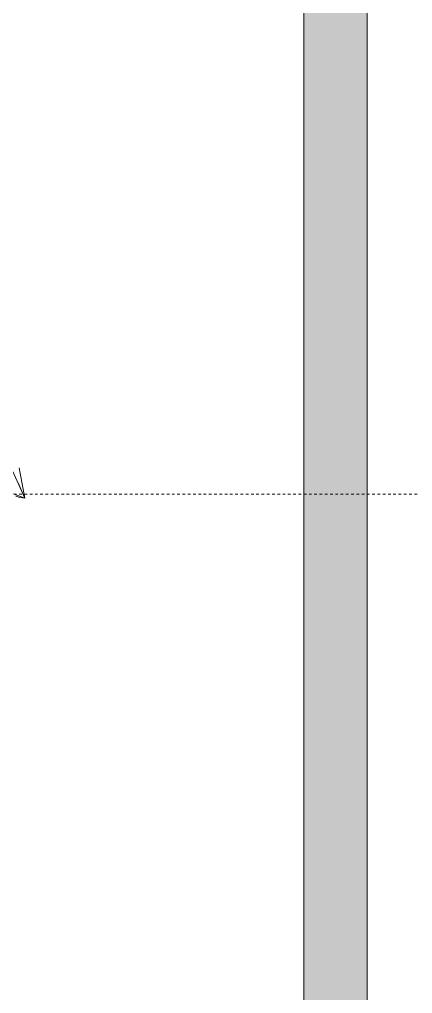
# Model space of a CAD drawing. Header units: inches. Extents: x -10205 to 13964, y -460 to 30702.
# Drawn here: x 169.28 to 187.93, y -371.47 to -325.3 of the extents above; entities that cross this region are included whole.
import ezdxf

# ---------------------------------------------------------------- set-up
doc = ezdxf.new("R2010")
doc.units = ezdxf.units.IN
doc.header["$MEASUREMENT"] = 0
doc.linetypes.add('Aligning Line 1_8_', pattern=[0.25, 0.125, -0.125])
for name, color, linetype, lineweight in [('0-1', 7, 'Continuous', 5), ('0-2', 8, 'Continuous', 9), ('0-4', 7, 'Continuous', 9), ('A-GENM-1', 8, 'Continuous', 9), ('A-GENM-8', 7, 'Continuous', 9), ('G-ANNO-SYMB', 111, 'Aligning Line 1_8_', 9), ('G-IMPT-2', 254, 'Continuous', 9)]:
    doc.layers.add(name, color=color, linetype=linetype, lineweight=lineweight)

# ---------------------------------------------------------------- blocks, each defined once
blk = doc.blocks.new('Land_Rover_Evoque_-_SUV_Car_Vehicle_Automobile_13067 - Land Rover EVOQUE_dwg-1230547-SITE PLAN - CAD FILE')
at = {"layer": 'G-IMPT-2'}
for p, q in [((1.0488, 0.7259), (1.0419, 0.7623)), ((1.0488, 0.7259), (1.0341, 0.7588)), ((1.0409, 0.7442), (1.0488, 0.7259)), ((1.0351, 0.7309), (1.0488, 0.7259)), ((1.036, 0.7305), (1.0488, 0.7259)), ((1.0428, 0.7266), (1.0379, 0.7281)), ((1.0488, 0.7259), (1.0428, 0.7266))]:
    blk.add_line(p, q, dxfattribs=at)
blk = doc.blocks.new('Land_Rover_Evoque_-_SUV_Car_Vehicle_Automobile_13067 - Land_Rover_Evoque_-_SUV_Car_Vehicle_Automobile_13067-1230553-SITE PLAN - CAD FILE')
at = {"xscale": 39.40029010366786, "yscale": 39.40029010366786, "zscale": 39.40029010366786, "rotation": 180}
blk.add_blockref('Land_Rover_Evoque_-_SUV_Car_Vehicle_Automobile_13067 - Land Rover EVOQUE_dwg-1230547-SITE PLAN - CAD FILE', (-0.026, 10.27), dxfattribs=at)
blk = doc.blocks.new('1750 Ox - 2nd Phase_rvt-1-SITE PLAN - CAD FILE')
at = {"layer": '0-2', "rotation": 180}
blk.add_blockref('Land_Rover_Evoque_-_SUV_Car_Vehicle_Automobile_13067 - Land_Rover_Evoque_-_SUV_Car_Vehicle_Automobile_13067-1230553-SITE PLAN - CAD FILE', (128.187, -366.318), dxfattribs=at)
blk = doc.blocks.new('Parking_Stall_Multiple - 9x18-1200644-SITE PLAN - CAD FILE')
at = {"layer": 'A-GENM-1'}
h = blk.add_hatch(color=256, dxfattribs=at)
h.paths.add_polyline_path([(216, 324), (216, 327), (109.5, 325.5), (3, 327), (0, 324), (200.785, 324)], flags=0)
h.paths.add_polyline_path([(216, 435), (3, 435), (109.5, 433.5), (167.309, 434.314)], flags=0)
h.paths.add_polyline_path([(0, 432), (3, 435), (0.081, 434.919)], flags=0)
h.paths.add_polyline_path([(3, 358.803), (3, 432), (0, 431.958), (0.083, 327), (3, 327)], flags=0)
h = blk.add_hatch(color=256, dxfattribs=at)
h.paths.add_polyline_path([(216, 216), (216, 219), (3, 216), (200.785, 216)], flags=0)
h.paths.add_polyline_path([(216, 327), (3, 327), (109.5, 325.5), (200.785, 326.786)], flags=0)
h.paths.add_polyline_path([(0, 324), (3, 327), (0.081, 326.919)], flags=0)
h.paths.add_polyline_path([(0, 216), (3, 216), (1.5, 217.5)], flags=0)
h.paths.add_polyline_path([(3, 254.949), (3, 324), (0, 323.958), (0.083, 219), (3, 219)], flags=0)
at = {"layer": 'A-GENM-8'}
for p, q in [((216, 327), (0, 327)), ((216, 327), (3, 327)), ((0, 324), (216, 324)), ((3, 324), (216, 324))]:
    blk.add_line(p, q, dxfattribs=at)
blk = doc.blocks.new('1750 Ox - Topography_rvt-1-SITE PLAN - CAD FILE')
at = {"layer": '0-4', "rotation": 269.9999999999997}
blk.add_blockref('Parking_Stall_Multiple - 9x18-1200644-SITE PLAN - CAD FILE', (-141.226, -244.081), dxfattribs=at)

msp = doc.modelspace()

# ---------------------------------------------------------------- block references
at = {"layer": '0-1'}
msp.add_blockref('1750 Ox - 2nd Phase_rvt-1-SITE PLAN - CAD FILE', (0, 0), dxfattribs=at)

# ---------------------------------------------------------------- next in the draw order: linework, layer by layer
at = {"layer": 'G-ANNO-SYMB'}
msp.add_line((2111.647, -347.799), (-195.443, -347.799), dxfattribs=at)

# ---------------------------------------------------------------- next in the draw order: block references
at = {"layer": '0-1'}
msp.add_blockref('1750 Ox - Topography_rvt-1-SITE PLAN - CAD FILE', (0, 0), dxfattribs=at)

doc.saveas('drawing.dxf')
